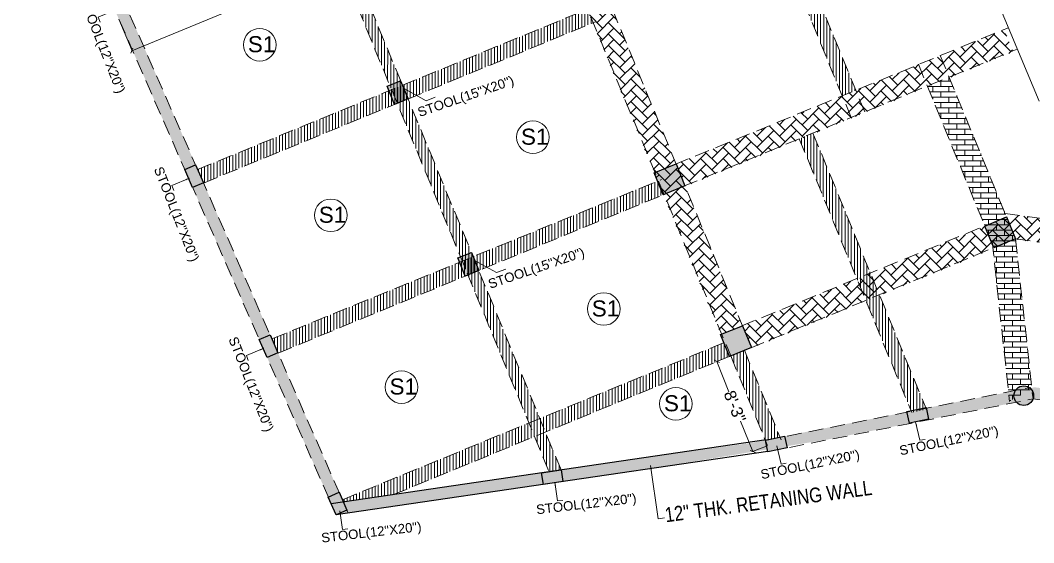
# Model space of a CAD drawing. Header units: inches. Extents: x -13956017 to 293115509, y -946740 to -305538.
# Drawn here: x 1182893 to 1183925, y -920591 to -920059 of the extents above; entities that cross this region are included whole.
import ezdxf

# ---------------------------------------------------------------- set-up
doc = ezdxf.new("R2010")
doc.units = ezdxf.units.IN
doc.header["$LTSCALE"] = 6
doc.header["$PDMODE"] = 2
doc.linetypes.add('CONTINOUS', pattern=[2000000.0, 1000000.0, 1000000.0])
doc.linetypes.add('DASHED2', pattern=[0.375, 0.25, -0.125])
for name, color, linetype in [('A-CUTOUT', 3, 'CONTINOUS'), ('COLL SIZE', 160, 'Continuous'), ('DIM', 7, 'Continuous'), ('door', 5, 'Continuous'), ('FITTING', 24, 'Continuous'), ('Plot Boundary', 245, 'Continuous')]:
    doc.layers.add(name, color=color, linetype=linetype)
for name, color, linetype, lineweight in [('col hatch', 13, 'Continuous', 30), ('column', 240, 'Continuous', 25), ('v.b', 200, 'Continuous', 5), ('W', 250, 'Continuous', 5), ('wall', 7, 'Continuous', 30)]:
    doc.layers.add(name, color=color, linetype=linetype, lineweight=lineweight)
doc.styles.add('A', font='arial.ttf')
doc.styles.add('ARI', font='arial.ttf')
doc.styles.add('TYTLE-TEXT', font='swissel.ttf', dxfattribs={"width": 0.75, "height": 250})
doc.dimstyles.new('Copy(2) of AA', dxfattribs={"dimtxt": 12, "dimasz": 4, "dimexe": 0.18, "dimexo": 0, "dimgap": 0.09, "dimtad": 0, "dimdec": 0, "dimzin": 0, "dimdsep": 46, "dimlunit": 3, "dimtxsty": 'ARI', "dimblk": 'OBLIQUE', "dimcen": 0.09, "dimclrd": 7, "dimclre": 7, "dimclrt": 7, "dimadec": 0, "dimazin": 0, "dimtfac": 1, "dimtdec": 0, "dimtofl": 0, "dimtmove": 0, "dimatfit": 3, "dimfxl": 1, "dimtolj": 1, "dimtzin": 0, "dimlwd": 5, "dimlwe": 5, "dimarcsym": 0})
pattern_1 = [(90, (-20156.255, -15772.3168), (-3.175, 0), [])]

# ---------------------------------------------------------------- blocks, each defined once
blk = doc.blocks.new('_Oblique')
at = {"layer": 'DIM', "color": 0, "lineweight": -2}
blk.add_line((-0.5, -0.5), (0.5, 0.5), dxfattribs=at)
blk = doc.blocks.new('*D373')
at = {"layer": 'Defpoints', "color": 0, "ltscale": 6, "transparency": 16777216}
for p in [(1183405.3, -919888, -8022.9), (1182993.3, -920058.1, -17289), (1183006.6, -920090.4)]:
    blk.add_point(p, dxfattribs=at)
at = {"layer": 'wall', "color": 7, "lineweight": 5, "ltscale": 6, "transparency": 16777216}
for p, q in [((1183405.3, -919888), (1183418.7, -919920.6)), ((1183418.7, -919920.4), (1183218.9, -920002.8)), ((1183006.6, -920090.4), (1183180.7, -920018.6)), ((1182993.3, -920058.1), (1183006.7, -920090.6))]:
    blk.add_line(p, q, dxfattribs=at)
at = {"layer": 'wall', "color": 7, "lineweight": 5, "ltscale": 6, "transparency": 16777216, "xscale": 4, "yscale": 4, "zscale": 4}
for p, rotation in [((1183418.7, -919920.4), 22.42476301052546), ((1183006.6, -920090.4), 202.4247630105255)]:
    blk.add_blockref('_Oblique', p, dxfattribs=dict(at, rotation=rotation))
at = {"layer": 'wall', "color": 7, "ltscale": 6, "transparency": 16777216, "insert": (1183199.8, -920010.7), "char_height": 12, "attachment_point": 5, "rotation": 22.4248, "style": 'ARI'}
blk.add_mtext('\\A1;37\'-2"', dxfattribs=at)
blk = doc.blocks.new('*D333')
at = {"layer": 'Defpoints', "color": 0, "ltscale": 6, "transparency": 16777216}
for p in [(1183616.7, -920401.2, -8022.9), (1183653.3, -920493, -8022.9), (1183639.2, -920498.6)]:
    blk.add_point(p, dxfattribs=at)
at = {"layer": 'wall', "color": 7, "lineweight": 5, "ltscale": 6, "transparency": 16777216}
for p, q in [((1183616.7, -920401.2), (1183602.4, -920406.9)), ((1183602.6, -920406.8), (1183614.9, -920437.8)), ((1183639.2, -920498.6), (1183626.8, -920467.6)), ((1183653.3, -920493), (1183639, -920498.7))]:
    blk.add_line(p, q, dxfattribs=at)
at = {"layer": 'wall', "color": 7, "lineweight": 5, "ltscale": 6, "transparency": 16777216, "xscale": 4, "yscale": 4, "zscale": 4}
for p, rotation in [((1183602.6, -920406.8), 111.7326909700284), ((1183639.2, -920498.6), 291.7326909700284)]:
    blk.add_blockref('_Oblique', p, dxfattribs=dict(at, rotation=rotation))
at = {"layer": 'wall', "color": 7, "ltscale": 6, "transparency": 16777216, "insert": (1183620.9, -920452.7), "char_height": 12, "attachment_point": 5, "rotation": 291.7327, "style": 'ARI'}
blk.add_mtext('\\A1;8\'-3"', dxfattribs=at)

msp = doc.modelspace()

# ---------------------------------------------------------------- hatches: boundary and pattern name
at = {"layer": 'A-CUTOUT', "lineweight": 0, "ltscale": 0.3}
h = msp.add_hatch(dxfattribs=at)
h.set_pattern_fill('AR-BRSTD', color=256, scale=0.08)
h.set_pattern_definition([(0, (44398.922, -17805.9863), (0, 5.419344), []), (90, (44398.922, -17805.986), (-8.128, 5.419344), [5.419344, -5.419344])])
h.paths.add_polyline_path([(1183839.2, -920117.3), (1183906.8, -920280.7), (1183923.6, -920434.7), (1183900.8, -920447.2), (1183883.4, -920287.9), (1183817.1, -920126.4)])
at = {"layer": 'col hatch', "lineweight": 25, "ltscale": 100, "true_color": 0x52271e}
h = msp.add_hatch(color=19, dxfattribs=at)
h.dxf.hatch_style = 1
h.paths.add_polyline_path([(1183266.5, -920126.6), (1183280.4, -920120.9), (1183288, -920139.4), (1183274.1, -920145.1)])
h = msp.add_hatch(color=19, dxfattribs=at)
h.dxf.hatch_style = 1
h.paths.add_polyline_path([(1183338.6, -920301.4), (1183352.5, -920295.7), (1183360.1, -920314.2), (1183346.2, -920319.9)])
at = {"layer": 'COLL SIZE', "lineweight": 25, "ltscale": 100}
h = msp.add_hatch(color=256, dxfattribs=at)
h.dxf.hatch_style = 1
h.paths.add_polyline_path([(1183068.4, -920229.6), (1183060.4, -920211.3), (1183071.4, -920206.5), (1183079.4, -920224.8)])
h = msp.add_hatch(color=256, dxfattribs=at)
h.dxf.hatch_style = 1
h.paths.add_polyline_path([(1183144.4, -920402.9), (1183136.4, -920384.6), (1183147.4, -920379.7), (1183155.4, -920398)])
h = msp.add_hatch(color=256, dxfattribs=at)
h.dxf.hatch_style = 1
h.paths.add_polyline_path([(1183796.2, -920457.9), (1183815.8, -920453.8), (1183818.2, -920465.6), (1183798.7, -920469.7)])
h = msp.add_hatch(color=256, dxfattribs=at)
h.dxf.hatch_style = 1
h.paths.add_polyline_path([(1183652.1, -920487.1), (1183671.6, -920483), (1183674.1, -920494.7), (1183654.5, -920498.9)])
h = msp.add_hatch(color=256, dxfattribs=at)
h.dxf.hatch_style = 1
h.paths.add_polyline_path([(1183424, -920520.3), (1183443.8, -920517.3), (1183445.6, -920529.2), (1183425.8, -920532.1)])
h = msp.add_hatch(color=256, dxfattribs=at)
h.dxf.hatch_style = 1
h.paths.add_polyline_path([(1183214.7, -920563.2), (1183206.7, -920544.9), (1183217.6, -920540), (1183225.7, -920558.4)])
at = {"layer": 'column', "ltscale": 10}
h = msp.add_hatch(color=256, dxfattribs=at)
h.dxf.hatch_style = 1
h.paths.add_polyline_path([(1183538.8, -920214.8), (1183561, -920205.7), (1183570.1, -920227.9), (1183547.9, -920237)])
h = msp.add_hatch(color=256, dxfattribs=at)
h.dxf.hatch_style = 1
h.paths.add_polyline_path([(1183875.6, -920268.9), (1183897.8, -920259.7), (1183906.9, -920281.9), (1183884.7, -920291.1)])
h = msp.add_hatch(color=256, dxfattribs=at)
h.dxf.hatch_style = 1
h.paths.add_polyline_path([(1183606.4, -920379.5), (1183628.6, -920370.4), (1183637.8, -920392.6), (1183615.6, -920401.7)])
h = msp.add_hatch(color=256, dxfattribs=at)
h.dxf.hatch_style = 1
edge = h.paths.add_edge_path()
edge.add_arc((1183915.3, -920441.7), 10, 0, 360)
h = msp.add_hatch(color=256, dxfattribs=at)
h.dxf.hatch_style = 1
edge = h.paths.add_edge_path()
edge.add_arc((1183915.3, -920441.7), 10, 0, 360)
at = {"layer": 'door', "lineweight": 0, "ltscale": 0.3}
h = msp.add_hatch(dxfattribs=at)
h.set_pattern_fill('AR-HBONE', color=256, scale=0.08)
h.set_pattern_definition([(45, (44398.922, -17805.9864), (0, 11.494727835), [24.384, -8.128]), (135, (44404.6695, -17800.239), (1e-15, 11.494727835), [24.384, -8.128])])
h.paths.add_polyline_path([(1183269.3, -919559.1), (1183291.5, -919549.9), (1183628.6, -920370.4), (1183606.6, -920379.4)])
h = msp.add_hatch(dxfattribs=at)
h.set_pattern_fill('AR-HBONE', color=256, scale=0.08)
h.set_pattern_definition([(45, (-19877.622, -16450.294), (0, 11.494727835), [24.384, -8.128]), (135, (-19871.8745, -16444.546), (1e-15, 11.494727835), [24.384, -8.128])])
h.paths.add_polyline_path([(1183577.7, -920198.9), (1183895.3, -920069.1), (1183904.6, -920091.2), (1183570.4, -920228.6), (1183561, -920205.7)])
h = msp.add_hatch(dxfattribs=at)
h.set_pattern_fill('AR-HBONE', color=256, scale=0.08)
h.set_pattern_definition([(45, (-19809.959, -16614.9316), (0, 11.494727835), [24.384, -8.128]), (135, (-19804.212, -16609.184), (1e-15, 11.494727835), [24.384, -8.128])])
h.paths.add_polyline_path([(1183645.4, -920363.6), (1183904.8, -920257.5), (1183983.7, -920267.9), (1183994.5, -920293.5), (1183907.2, -920282.6), (1183638, -920393.2), (1183628.6, -920370.4)])
at = {"layer": 'FITTING', "lineweight": 0, "ltscale": 0.3}
h = msp.add_hatch(dxfattribs=at)
h.set_pattern_fill('ANSI31', color=256, angle=45)
h.set_pattern_definition(pattern_1)
h.paths.add_polyline_path([(1182749.1, -918832.7), (1182717.2, -918754.8), (1182705.9, -918759.4), (1182841.2, -919087.4), (1182909.8, -919253.8), (1182984.2, -919434.2), (1183033.7, -919554.2), (1183098.5, -919711.4), (1183146.4, -919827.5), (1183177.1, -919901.9), (1183212.2, -919987.2), (1183238.2, -920050.2), (1183289.1, -920173.7), (1183324.8, -920260.2), (1183367, -920362.5), (1183403.4, -920450.8), (1183431.6, -920519.1), (1183443.8, -920517.3), (1183416.7, -920451.6), (1183386.3, -920377.9), (1183364, -920323.8), (1183337.8, -920260.4), (1183310.7, -920194.5), (1183273.2, -920103.5), (1183244.2, -920033.3), (1183219.1, -919972.4), (1183193.6, -919910.5), (1183162.3, -919834.6), (1183131.2, -919759.2), (1183100.5, -919684.9), (1183081.6, -919639), (1183054.1, -919572.3), (1183024.2, -919499.8), (1182998.7, -919438), (1182975.3, -919381.1), (1182945.3, -919308.5), (1182906.2, -919213.5), (1182866.2, -919116.5), (1182833.8, -919038.1), (1182788.5, -918928.2), (1182761.5, -918862.7)])
h = msp.add_hatch(dxfattribs=at)
h.set_pattern_fill('ANSI31', color=256, angle=45)
h.set_pattern_definition([(90, (53170.2008, -17807.4792), (-3.175, 0), [])])
h.paths.add_polyline_path([(1183479.8, -919487.3), (1183744.3, -920130.8), (1183730.4, -920136.5), (1183460.9, -919480.7), (1183474.7, -919475)])
h = msp.add_hatch(dxfattribs=at)
h.set_pattern_fill('ANSI31', color=256, angle=45)
h.set_pattern_definition([(90, (-20295.132, -15432.4465), (-3.175, 0), [])])
h.paths.add_polyline_path([(1183418.7, -920069.4), (1183471, -920047.9), (1183476.7, -920061.8), (1183134.1, -920202.6), (1183079.4, -920224.8), (1183073.5, -920211.3)])
h = msp.add_hatch(dxfattribs=at)
h.set_pattern_fill('ANSI31', color=256, angle=45)
h.set_pattern_definition([(90, (53172.8308, -17805.9864), (-3.175, 0), [])])
h.paths.add_polyline_path([(1183694.3, -920198.6), (1183686.6, -920180), (1183700.5, -920174.3), (1183816.2, -920455.8), (1183801.2, -920458.8)])
h = msp.add_hatch(dxfattribs=at)
h.set_pattern_fill('ANSI31', color=256, angle=45)
h.set_pattern_definition([(90, (-20223.9296, -15607.65), (-3.175, 0), [])])
h.paths.add_polyline_path([(1183489.9, -920244.6), (1183542.2, -920223.1), (1183547.9, -920237), (1183205.3, -920377.8), (1183155.5, -920398.3), (1183149.2, -920383.9)])
h = msp.add_hatch(dxfattribs=at)
h.set_pattern_fill('ANSI31', color=256, angle=45)
h.set_pattern_definition(pattern_1)
h.paths.add_polyline_path([(1183557.5, -920409.3), (1183609.9, -920387.8), (1183615.6, -920401.7), (1183273, -920542.5), (1183222, -920550), (1183221, -920547.6)])
h = msp.add_hatch(dxfattribs=at)
h.set_pattern_fill('ANSI31', color=256, angle=45)
h.set_pattern_definition([(90, (53024.762, -17837.0027), (-3.175, 0), [])])
h.paths.add_polyline_path([(1183618.6, -920405.8), (1183616.7, -920401.2), (1183630.6, -920395.5), (1183666.9, -920483.9), (1183651.9, -920486.9)])
at = {"layer": 'Plot Boundary', "ltscale": 10}
h = msp.add_hatch(dxfattribs=at)
h.set_pattern_fill('AR-CONC', color=250, scale=0.06)
h.set_pattern_definition([(50, (-20156.255, -15772.317), (10.93108014, -0.95634513), [1.143, -12.573]), (355, (-20156.255, -15772.317), (-2.114605285, 11.463410714), [0.9144, -10.05843505]), (100.4514447, (-20155.344, -15772.397), (8.816474825, 10.507065115), [0.97140053, -10.68541468]), (46.1842, (-20156.255, -15769.269), (16.26474245, -2.52253968), [1.7145, -18.8595]), (96.6355576, (-20154.9, -15769.479), (14.24424804, 14.84556748), [1.45710139, -16.02813649]), (351.1841512, (-20156.255, -15769.269), (14.24424804, 14.84556748), [1.37159802, -15.08758392]), (21, (-20154.731, -15770.031), (9.096863476, -6.13591189), [1.143, -12.573]), (326, (-20154.731, -15770.031), (3.7081217, 11.05127797), [0.9144, -10.0584]), (71.451445, (-20153.973, -15770.542), (12.80498516, 4.91536613), [0.97140053, -10.68539626]), (37.5, (-20156.255, -15772.317), (0.185316195, 5.073302332), [0, -9.93648, 0, -10.2108, 0, -10.0965]), (7.5, (-20156.255, -15772.317), (4.00917975, 6.01083449), [0, -5.82168, 0, -9.70788, 0, -3.8481]), (327.5, (-20159.6537, -15772.317), (8.13543571, -0.34372464), [0, -3.81, 0, -11.8872, 0, -15.7734]), (317.5, (-20161.178, -15772.317), (8.887750883, 1.525589462), [0, -4.953, 0, -7.89432, 0, -11.2014])])
h.paths.add_polyline_path([(1184025, -920446.9), (1184060.8, -920451.9), (1184066.2, -920464.8), (1183924.7, -920445), (1183716.2, -920486.2), (1183529, -920516.9), (1183373.4, -920539.8), (1183214.7, -920563.2), (1183022, -920123.7), (1182748.8, -919500.5), (1182460.6, -918843.1), (1182822.2, -918696.1), (1182994.1, -918626.3), (1183183.9, -918549.4), (1183188.5, -918560.5), (1183003.3, -918635.7), (1182826.9, -918707.3), (1182637.8, -918784.1), (1182476.5, -918849.6), (1182540.4, -918995.4), (1182612.7, -919160.3), (1182763.4, -919504.1), (1182872.5, -919752.8), (1182968.7, -919972.2), (1183051.7, -920161.6), (1183110.9, -920296.7), (1183199, -920497.6), (1183221.9, -920550), (1183381.5, -920526.5), (1183547.1, -920502.1), (1183637.4, -920489.8), (1183721.4, -920473.1), (1183849.8, -920447.6), (1183926.4, -920433.1)])

# ---------------------------------------------------------------- linework, layer by layer
at = {"layer": 'col hatch', "color": 19, "lineweight": 25, "ltscale": 100, "true_color": 0x52271e}
for points, elevation in [([(1183266.5, -920126.6), (1183280.4, -920120.9), (1183288, -920139.4), (1183274.1, -920145.1), (1183266.5, -920126.6)], -13508.9), ([(1183338.6, -920301.4), (1183352.5, -920295.7), (1183360.1, -920314.2), (1183346.2, -920319.9), (1183338.6, -920301.4)], -13502.8)]:
    msp.add_lwpolyline(points, dxfattribs=dict(at, elevation=elevation))
at = {"layer": 'COLL SIZE', "lineweight": 25, "ltscale": 100}
for points, elevation in [([(1183068.4, -920229.6), (1183060.4, -920211.3), (1183071.4, -920206.5), (1183079.4, -920224.8), (1183068.4, -920229.6)], -19913.3), ([(1183144.4, -920402.9), (1183136.4, -920384.6), (1183147.4, -920379.7), (1183155.4, -920398), (1183144.4, -920402.9)], -19794.6), ([(1183796.2, -920457.9), (1183815.8, -920453.8), (1183818.2, -920465.6), (1183798.7, -920469.7), (1183796.2, -920457.9)], -8022.9), ([(1183652.1, -920487.1), (1183671.6, -920483), (1183674.1, -920494.7), (1183654.5, -920498.9), (1183652.1, -920487.1)], -8022.9), ([(1183424, -920520.3), (1183443.8, -920517.3), (1183445.6, -920529.2), (1183425.8, -920532.1), (1183424, -920520.3)], -13459.8), ([(1183214.7, -920563.2), (1183206.7, -920544.9), (1183217.6, -920540), (1183225.7, -920558.4), (1183214.7, -920563.2)], -19470.4)]:
    msp.add_lwpolyline(points, dxfattribs=dict(at, elevation=elevation))
at = {"layer": 'column', "ltscale": 10, "elevation": -8022.9}
for points in [[(1183538.8, -920214.8), (1183561, -920205.7), (1183570.1, -920227.9), (1183547.9, -920237), (1183538.8, -920214.8)], [(1183875.6, -920268.9), (1183897.8, -920259.7), (1183906.9, -920281.9), (1183884.7, -920291.1), (1183875.6, -920268.9)], [(1183606.4, -920379.5), (1183628.6, -920370.4), (1183637.8, -920392.6), (1183615.6, -920401.7), (1183606.4, -920379.5)]]:
    msp.add_lwpolyline(points, dxfattribs=at)
at = {"layer": 'column', "ltscale": 10}
for centre in [(1183915.3, -920441.7, -4053.8), (1183915.3, -920441.7, -8022.9)]:
    msp.add_circle(centre, 10, dxfattribs=at)
at = {"layer": 'v.b', "linetype": 'DASHED2', "ltscale": 10}
for p, q in [((1182704.9, -918756.8, -8010.1), (1183431.6, -920519.1, -13459.8)), ((1183443.8, -920517.3, -13459.8), (1182716, -918752.3, -8010.1)), ((1182471.5, -918838.3, 5509.9), (1183227, -920561.4, -19150)), ((1182460.6, -918843.1, 5509.9), (1183214.7, -920563.2, -19470.4)), ((1183451.6, -919458.2, -8022.9), (1183739.4, -920158.4, -8022.9)), ((1183465.5, -919452.5, -8022.9), (1183753.2, -920152.7, -8022.9)), ((1183282.3, -919527.7, -8022.9), (1183637.8, -920392.6, -8022.9)), ((1183260.1, -919536.9, -8022.9), (1183616.7, -920401.2, -8037.6)), ((1183073.5, -920211.3, -19598.8), (1183474, -920046.7, -7916.3)), ((1183079.5, -920225.1, -19589.4), (1183479.7, -920060.6, -7916.3)), ((1183538.8, -920214.8, -8022.9), (1183899.6, -920066.9)), ((1183547.9, -920237, -16950.8), (1183908.7, -920088.7)), ((1183830.1, -920095.1, -8022.9), (1183906.9, -920281.9, -8022.9)), ((1183807.9, -920104.2, -8022.9), (1183884.7, -920291.1, -8022.9)), ((1183686.6, -920180, -8022.9), (1183801.2, -920458.8, -8022.9)), ((1183700.5, -920174.3, -8022.9), (1183816.2, -920455.8, -8022.9)), ((1183149.2, -920383.9, -19794.6), (1183546.1, -920221.6, -7910.2)), ((1183155.5, -920398.3, -19470.7), (1183551.8, -920235.5, -7910.2)), ((1183896.4, -920256.3, -8022.9), (1183983.7, -920267.9, -8022.8)), ((1183606.4, -920379.5, -8022.9), (1183897.8, -920259.7, -8022.9)), ((1183615.6, -920401.7, -8022.9), (1183906.9, -920281.9, -8022.9)), ((1183883.1, -920284.5, -8022.9), (1183900.8, -920447.6, -6120.2)), ((1183906.9, -920281.9, -8022.9), (1183924.7, -920445, -6120.2)), ((1183906.9, -920281.9, -8022.9), (1183994.5, -920293.5, -8022.8)), ((1183221, -920547.6, -19159.5), (1183613.9, -920386.1, -7695.6)), ((1183273, -920542.5, -17906.6), (1183619.6, -920400, -7695.6)), ((1183630.6, -920395.5, -8022.9), (1183668.1, -920486.8, -8022.9)), ((1183616.7, -920401.2, -8022.9), (1183654.2, -920492.5, -8022.9)), ((1183652.1, -920487.3, -8022.9), (1183922.4, -920433.2, -6120.2)), ((1183654.5, -920498.9, -8022.9), (1183924.7, -920445, -6120.2)), ((1183924.7, -920445, -6120.2), (1184066.2, -920464.8, -5181.9))]:
    msp.add_line(p, q, dxfattribs=at)
at = {"layer": 'W', "ltscale": 10}
msp.add_lwpolyline([(1183737.6, -919679.9), (1183930.9, -920141.6)], dxfattribs=at)
for centre in [(1183136.8, -920084.3), (1183415.2, -920178.5, -6.1), (1183209.2, -920258, -6.1), (1183487.3, -920353.4), (1183281.3, -920432.9), (1183560.9, -920450)]:
    msp.add_circle(centre, 16.6, dxfattribs=at)
at = {"layer": 'wall', "color": 5, "ltscale": 6}
for p, q in [((1183652.7, -920486.5, -8022.9), (1183209.7, -920551.8, -19554.9)), ((1183654.4, -920498.4, -8022.9), (1183214.7, -920563.2, -19470.4))]:
    msp.add_line(p, q, dxfattribs=at)

# ---------------------------------------------------------------- texts
at = {"style": 'A'}
for p in [(1183124.7, -920091.9), (1183403, -920186.1, -6.1), (1183197, -920265.6, -6.1), (1183475.1, -920361), (1183269.1, -920440.5), (1183548.7, -920457.6)]:
    msp.add_text('S1', height=16.36, dxfattribs=at).set_placement(p)
at = {"layer": 'COLL SIZE', "linetype": 'ByBlock', "style": 'TYTLE-TEXT', "width": 0.813384}
msp.add_text('12" THK. RETANING WALL', height=15.007, rotation=7.5945, dxfattribs=at).set_placement((1183550.7, -920570.7, -15209.1))
at = {"layer": 'wall', "lineweight": 25, "style": 'ARI'}
for s, rotation, p in [('STOOL(12"X20")', 291.6155, (1182953.6, -920039.3, 2670.6)), ('STOOL(15"X20")', 18.9269, (1183299.7, -920157.9, -14329.7)), ('STOOL(12"X20")', 291.6155, (1183028.8, -920210.8, 46.4)), ('STOOL(15"X20")', 18.9269, (1183371.6, -920332.9, -14323.6)), ('STOOL(12"X20")', 291.6155, (1183104.8, -920384, 165.1)), ('STOOL(12"X20")', 11.7483, (1183789.7, -920502.5, -14323.6)), ('STOOL(12"X20")', 11.7483, (1183648.3, -920526.8, -14323.6)), ('STOOL(12"X20")', 6.6535, (1183419.1, -920562.5, -14323.6)), ('STOOL(12"X20")', 6.6535, (1183200.1, -920591.4, 165.1))]:
    msp.add_text(s, height=9.6, rotation=rotation, dxfattribs=at).set_placement(p)

# ---------------------------------------------------------------- dimensions: what is measured, and where the dimension line sits
at = {"layer": 'wall', "color": 2, "ltscale": 6}
dim = msp.add_linear_dim(base=(1183006.6, -920090.4), p1=(1183405.3, -919888, -8022.9), p2=(1182993.3, -920058.1, -17289), angle=202.4248, dimstyle='Copy(2) of AA', override={"dimfxl": 0.18, "dimarcsym": 1}, dxfattribs=at)
dim.commit()
dim.dimension.update_dxf_attribs({"geometry": '*D373', "text_midpoint": (1183199.8, -920010.7), "dimtype": 129})
at = {"layer": 'wall', "color": 5, "ltscale": 6}
dim = msp.add_aligned_dim(p1=(1183616.7, -920401.2, -8022.9), p2=(1183653.3, -920493, -8022.9), distance=-15.2, dimstyle='Copy(2) of AA', override={"dimfxl": 0.18, "dimarcsym": 1}, dxfattribs=at)
dim.commit()
dim.dimension.update_dxf_attribs({"geometry": '*D333', "text_midpoint": (1183620.9, -920452.7)})

# ---------------------------------------------------------------- leaders
for points in [[(1182990, -920048.6, 8971.4), (1182972.2, -920056.1, 8971.4), (1182974.1, -920061.2, 8971.4)], [(1183283.9, -920129, -12807.1), (1183306.3, -920141.3, -12807.1), (1183315.6, -920137.8, -12807.1)], [(1183065.2, -920220.1, 6347.1), (1183047.4, -920227.6, 6347.1), (1183049.3, -920232.7, 6347.1)], [(1183355.8, -920303.9, -12801), (1183378.2, -920316.3, -12801), (1183387.5, -920312.7, -12801)], [(1183141.1, -920393.4, 6465.8), (1183123.3, -920400.9, 6465.8), (1183125.2, -920405.9, 6465.8)], [(1183805.1, -920468.3, -8022.9), (1183809.5, -920487.1, -8022.9), (1183814.8, -920486.2, -8022.9)], [(1183663.7, -920492.6, -8022.9), (1183668.1, -920511.5, -8022.9), (1183673.3, -920510.5, -8022.9)], [(1183437.5, -920529.8, -8022.9), (1183440.2, -920548.9, -8022.9), (1183445.5, -920548.4, -8022.9)], [(1183218.6, -920558.8, 6465.8), (1183221.2, -920577.9, 6465.8), (1183226.6, -920577.4, 6465.8)]]:
    msp.add_leader(points, dimstyle='Copy(2) of AA', override={"dimgap": 0.09, "dimtad": 0, "dimfxl": 0.18, "dimarcsym": 1}, dxfattribs=at)
at = {"layer": 'wall', "color": 2, "ltscale": 6}
msp.add_leader([(1183534.9, -920512.7, -15124.2), (1183542.9, -920567.2, -15124.2), (1183549.2, -920566, -15124.2)], dimstyle='Copy(2) of AA', override={"dimgap": 0.09, "dimtad": 0, "dimfxl": 2, "dimarcsym": 1}, dxfattribs=at)

doc.saveas('drawing.dxf')
